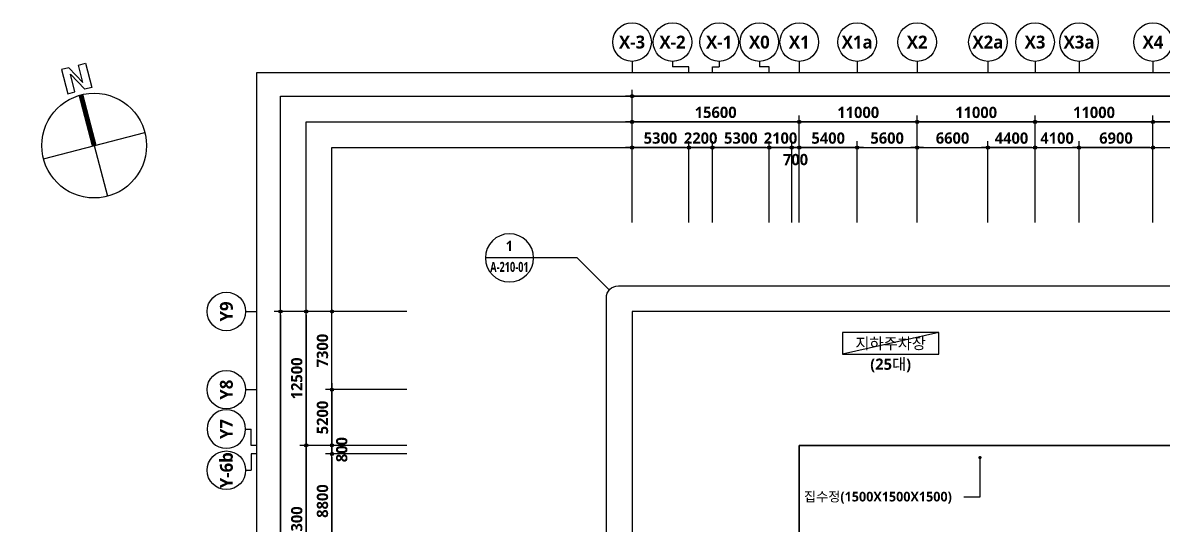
# Model space of a CAD drawing. Header units: millimetres. Extents: x 262941 to 188694772, y -170559 to 426415924.
# Drawn here: x 262941 to 369335, y 122762 to 169666 of the extents above; entities that cross this region are included whole.
import ezdxf
from ezdxf.enums import TextEntityAlignment as Align

# ---------------------------------------------------------------- set-up
doc = ezdxf.new("R2010")
doc.units = ezdxf.units.MM
doc.header["$LTSCALE"] = 400
doc.header["$MEASUREMENT"] = 0
doc.header["$PDSIZE"] = -10
doc.layers.get('0').update_dxf_attribs({"linetype": 'CONTINUOUS'})
doc.layers.get('Defpoints').update_dxf_attribs({"color": 153, "linetype": 'CONTINUOUS'})
for name, color, linetype in [('A-ANNO-GRA1', 7, 'CONTINUOUS'), ('A-ANNO-SYMB', 7, 'CONTINUOUS'), ('A-ANNO-TEXT1', 7, 'CONTINUOUS'), ('A-ANNO-TEXT2', 3, 'CONTINUOUS'), ('A-ST-AXIS-BUB', 7, 'CONTINUOUS'), ('A-ST-AXIS-DIM', 7, 'CONTINUOUS'), ('AA-MKXS', 3, 'CONTINUOUS'), ('AA-MKXX', 3, 'CONTINUOUS'), ('X-SEC-종$0$A-ST-AXIS-BUB', 7, 'CONTINUOUS')]:
    doc.layers.add(name, color=color, linetype=linetype)
doc.layers.add('Defpoint', color=161, linetype='CONTINUOUS', plot=False)
doc.layers.add('면적', color=210, linetype='CONTINUOUS', plot=False)
doc.styles.add('2020음성 1차', font='')
doc.styles.add('SAMOO', font='romans.shx', dxfattribs={"bigfont": 'whgtxt.shx'})
doc.styles.add('SH_대대리576', font='')
doc.styles.add('SH_진천_나눔', font='')
doc.styles.get('2020음성 1차').set_extended_font_data('NanumGothic', bold=True)
doc.styles.get('SH_대대리576').set_extended_font_data('NanumGothic', bold=True)
doc.styles.get('SH_진천_나눔').set_extended_font_data('NanumGothic', bold=True)
doc.dimstyles.new('SHP 600', dxfattribs={"dimscale": 300, "dimtxt": 3.5, "dimasz": 1, "dimexe": 2, "dimexo": 2, "dimgap": 1, "dimtad": 1, "dimdec": 0, "dimzin": 0, "dimdsep": 46, "dimtxsty": 'SH_대대리576', "dimblk": 'DIMDOT', "dimcen": 0.09, "dimclrt": 3, "dimadec": 0, "dimazin": 1, "dimtfac": 1, "dimtdec": 0, "dimtix": 1, "dimtmove": 2, "dimatfit": 0, "dimldrblk": 'DIMDOT', "dimfxl": 1, "dimtolj": 1, "dimtzin": 0, "dimarcsym": 0})

# ---------------------------------------------------------------- blocks, each defined once
blk = doc.blocks.new('DIMDOT')
at = {"color": 0}
blk.add_line((-2, 0), (2, 0), dxfattribs=at)
for radius in [0.5, 0.25]:
    blk.add_circle((0, 0), radius, dxfattribs=at)
blk = doc.blocks.new('*D65')
at = {"layer": 'A-ST-AXIS-DIM', "color": 0, "lineweight": -2, "transparency": 16777216}
for p, q in [((298782, 142716), (286382, 142716)), ((286982, 142416), (286982, 58216)), ((298782, 57916), (286382, 57916))]:
    blk.add_line(p, q, dxfattribs=at)
at = {"layer": 'Defpoints', "color": 0, "transparency": 16777216}
for p in [(299382, 142716), (286982, 57916), (299382, 57916)]:
    blk.add_point(p, dxfattribs=at)
at = {"layer": 'A-ST-AXIS-DIM', "color": 0, "linetype": 'ByBlock', "lineweight": -2, "transparency": 16777216, "xscale": 300, "yscale": 300, "zscale": 300}
for p, rotation in [((286982, 142716), 90), ((286982, 57916), 270)]:
    blk.add_blockref('DIMDOT', p, dxfattribs=dict(at, rotation=rotation))
at = {"layer": 'A-ST-AXIS-DIM', "color": 3, "transparency": 16777216, "insert": (286102, 100316), "char_height": 1050, "attachment_point": 5, "rotation": 90, "style": 'SH_대대리576'}
blk.add_mtext('\\A1;84800', dxfattribs=at)
blk = doc.blocks.new('*D71')
at = {"layer": 'A-ST-AXIS-DIM', "color": 0, "lineweight": -2, "transparency": 16777216}
for p, q in [((298782, 130216), (288782, 130216)), ((289382, 129916), (289382, 115216)), ((298782, 114916), (288782, 114916))]:
    blk.add_line(p, q, dxfattribs=at)
at = {"layer": 'Defpoints', "color": 0, "transparency": 16777216}
for p in [(299382, 130216), (289382, 114916), (299382, 114916)]:
    blk.add_point(p, dxfattribs=at)
at = {"layer": 'A-ST-AXIS-DIM', "color": 0, "linetype": 'ByBlock', "lineweight": -2, "transparency": 16777216, "xscale": 300, "yscale": 300, "zscale": 300}
for p, rotation in [((289382, 130216), 90), ((289382, 114916), 270)]:
    blk.add_blockref('DIMDOT', p, dxfattribs=dict(at, rotation=rotation))
at = {"layer": 'A-ST-AXIS-DIM', "color": 3, "transparency": 16777216, "insert": (288502, 122566), "char_height": 1050, "attachment_point": 5, "rotation": 90, "style": 'SH_대대리576'}
blk.add_mtext('\\A1;15300', dxfattribs=at)
blk = doc.blocks.new('*D72')
at = {"layer": 'A-ST-AXIS-DIM', "color": 0, "lineweight": -2, "transparency": 16777216}
for p, q in [((298782, 142716), (288782, 142716)), ((289382, 142416), (289382, 130516)), ((298782, 130216), (288782, 130216))]:
    blk.add_line(p, q, dxfattribs=at)
at = {"layer": 'Defpoints', "color": 0, "transparency": 16777216}
for p in [(299382, 142716), (289382, 130216), (299382, 130216)]:
    blk.add_point(p, dxfattribs=at)
at = {"layer": 'A-ST-AXIS-DIM', "color": 0, "linetype": 'ByBlock', "lineweight": -2, "transparency": 16777216, "xscale": 300, "yscale": 300, "zscale": 300}
for p, rotation in [((289382, 142716), 90), ((289382, 130216), 270)]:
    blk.add_blockref('DIMDOT', p, dxfattribs=dict(at, rotation=rotation))
at = {"layer": 'A-ST-AXIS-DIM', "color": 3, "transparency": 16777216, "insert": (288503, 136466), "char_height": 1050, "attachment_point": 5, "rotation": 90, "style": 'SH_대대리576'}
blk.add_mtext('\\A1;12500', dxfattribs=at)
blk = doc.blocks.new('*D73')
at = {"layer": 'A-ST-AXIS-DIM', "color": 0, "lineweight": -2, "transparency": 16777216}
for p, q in [((319782, 151016), (319782, 163416)), ((434082, 162816), (320082, 162816)), ((434382, 151016), (434382, 163416))]:
    blk.add_line(p, q, dxfattribs=at)
at = {"layer": 'Defpoints', "color": 0, "transparency": 16777216}
for p in [(319782, 162816), (319782, 150416), (434382, 150416)]:
    blk.add_point(p, dxfattribs=at)
at = {"layer": 'A-ST-AXIS-DIM', "color": 0, "linetype": 'ByBlock', "lineweight": -2, "transparency": 16777216, "xscale": 300, "yscale": 300, "zscale": 300, "rotation": 180}
blk.add_blockref('DIMDOT', (319782, 162816), dxfattribs=at)
at = {"layer": 'A-ST-AXIS-DIM', "color": 0, "linetype": 'ByBlock', "lineweight": -2, "transparency": 16777216, "xscale": 300, "yscale": 300, "zscale": 300}
blk.add_blockref('DIMDOT', (434382, 162816), dxfattribs=at)
at = {"layer": 'A-ST-AXIS-DIM', "color": 3, "transparency": 16777216, "insert": (377082, 163696), "char_height": 1050, "attachment_point": 5, "style": 'SH_대대리576'}
blk.add_mtext('\\A1;114600', dxfattribs=at)
blk = doc.blocks.new('*D74')
at = {"layer": 'A-ST-AXIS-DIM', "color": 0, "lineweight": -2, "transparency": 16777216}
for p, q in [((335382, 151016), (335382, 161016)), ((346382, 151016), (346382, 161016)), ((346082, 160416), (335682, 160416))]:
    blk.add_line(p, q, dxfattribs=at)
at = {"layer": 'Defpoints', "color": 0, "transparency": 16777216}
for p in [(335382, 160416), (335382, 150416), (346382, 150416)]:
    blk.add_point(p, dxfattribs=at)
at = {"layer": 'A-ST-AXIS-DIM', "color": 0, "linetype": 'ByBlock', "lineweight": -2, "transparency": 16777216, "xscale": 300, "yscale": 300, "zscale": 300, "rotation": 180}
blk.add_blockref('DIMDOT', (335382, 160416), dxfattribs=at)
at = {"layer": 'A-ST-AXIS-DIM', "color": 0, "linetype": 'ByBlock', "lineweight": -2, "transparency": 16777216, "xscale": 300, "yscale": 300, "zscale": 300}
blk.add_blockref('DIMDOT', (346382, 160416), dxfattribs=at)
at = {"layer": 'A-ST-AXIS-DIM', "color": 3, "transparency": 16777216, "insert": (340882, 161292), "char_height": 1050, "attachment_point": 5, "style": 'SH_대대리576'}
blk.add_mtext('\\A1;11000', dxfattribs=at)
blk = doc.blocks.new('*D75')
at = {"layer": 'A-ST-AXIS-DIM', "color": 0, "lineweight": -2, "transparency": 16777216}
for p, q in [((346382, 151016), (346382, 161016)), ((357382, 151016), (357382, 161016)), ((357082, 160416), (346682, 160416))]:
    blk.add_line(p, q, dxfattribs=at)
at = {"layer": 'Defpoints', "color": 0, "transparency": 16777216}
for p in [(346382, 160416), (346382, 150416), (357382, 150416)]:
    blk.add_point(p, dxfattribs=at)
at = {"layer": 'A-ST-AXIS-DIM', "color": 0, "linetype": 'ByBlock', "lineweight": -2, "transparency": 16777216, "xscale": 300, "yscale": 300, "zscale": 300, "rotation": 180}
blk.add_blockref('DIMDOT', (346382, 160416), dxfattribs=at)
at = {"layer": 'A-ST-AXIS-DIM', "color": 0, "linetype": 'ByBlock', "lineweight": -2, "transparency": 16777216, "xscale": 300, "yscale": 300, "zscale": 300}
blk.add_blockref('DIMDOT', (357382, 160416), dxfattribs=at)
at = {"layer": 'A-ST-AXIS-DIM', "color": 3, "transparency": 16777216, "insert": (351882, 161292), "char_height": 1050, "attachment_point": 5, "style": 'SH_대대리576'}
blk.add_mtext('\\A1;11000', dxfattribs=at)
blk = doc.blocks.new('*D76')
at = {"layer": 'A-ST-AXIS-DIM', "color": 0, "lineweight": -2, "transparency": 16777216}
for p, q in [((357382, 151016), (357382, 161016)), ((368382, 151016), (368382, 161016)), ((368082, 160416), (357682, 160416))]:
    blk.add_line(p, q, dxfattribs=at)
at = {"layer": 'Defpoints', "color": 0, "transparency": 16777216}
for p in [(357382, 160416), (357382, 150416), (368382, 150416)]:
    blk.add_point(p, dxfattribs=at)
at = {"layer": 'A-ST-AXIS-DIM', "color": 0, "linetype": 'ByBlock', "lineweight": -2, "transparency": 16777216, "xscale": 300, "yscale": 300, "zscale": 300, "rotation": 180}
blk.add_blockref('DIMDOT', (357382, 160416), dxfattribs=at)
at = {"layer": 'A-ST-AXIS-DIM', "color": 0, "linetype": 'ByBlock', "lineweight": -2, "transparency": 16777216, "xscale": 300, "yscale": 300, "zscale": 300}
blk.add_blockref('DIMDOT', (368382, 160416), dxfattribs=at)
at = {"layer": 'A-ST-AXIS-DIM', "color": 3, "transparency": 16777216, "insert": (362882, 161292), "char_height": 1050, "attachment_point": 5, "style": 'SH_대대리576'}
blk.add_mtext('\\A1;11000', dxfattribs=at)
blk = doc.blocks.new('*D77')
at = {"layer": 'A-ST-AXIS-DIM', "color": 0, "lineweight": -2, "transparency": 16777216}
for p, q in [((368382, 151016), (368382, 161016)), ((379382, 151016), (379382, 161016)), ((379082, 160416), (368682, 160416))]:
    blk.add_line(p, q, dxfattribs=at)
at = {"layer": 'Defpoints', "color": 0, "transparency": 16777216}
for p in [(368382, 160416), (368382, 150416), (379382, 150416)]:
    blk.add_point(p, dxfattribs=at)
at = {"layer": 'A-ST-AXIS-DIM', "color": 0, "linetype": 'ByBlock', "lineweight": -2, "transparency": 16777216, "xscale": 300, "yscale": 300, "zscale": 300, "rotation": 180}
blk.add_blockref('DIMDOT', (368382, 160416), dxfattribs=at)
at = {"layer": 'A-ST-AXIS-DIM', "color": 0, "linetype": 'ByBlock', "lineweight": -2, "transparency": 16777216, "xscale": 300, "yscale": 300, "zscale": 300}
blk.add_blockref('DIMDOT', (379382, 160416), dxfattribs=at)
at = {"layer": 'A-ST-AXIS-DIM', "color": 3, "transparency": 16777216, "insert": (373882, 161292), "char_height": 1050, "attachment_point": 5, "style": 'SH_대대리576'}
blk.add_mtext('\\A1;11000', dxfattribs=at)
blk = doc.blocks.new('*D83')
at = {"layer": 'A-ST-AXIS-DIM', "color": 0, "lineweight": -2, "transparency": 16777216}
for p, q in [((319782, 151016), (319782, 161016)), ((335382, 151016), (335382, 161016)), ((335082, 160416), (320082, 160416))]:
    blk.add_line(p, q, dxfattribs=at)
at = {"layer": 'Defpoints', "color": 0, "transparency": 16777216}
for p in [(319782, 160416), (319782, 150416), (335382, 150416)]:
    blk.add_point(p, dxfattribs=at)
at = {"layer": 'A-ST-AXIS-DIM', "color": 0, "linetype": 'ByBlock', "lineweight": -2, "transparency": 16777216, "xscale": 300, "yscale": 300, "zscale": 300, "rotation": 180}
blk.add_blockref('DIMDOT', (319782, 160416), dxfattribs=at)
at = {"layer": 'A-ST-AXIS-DIM', "color": 0, "linetype": 'ByBlock', "lineweight": -2, "transparency": 16777216, "xscale": 300, "yscale": 300, "zscale": 300}
blk.add_blockref('DIMDOT', (335382, 160416), dxfattribs=at)
at = {"layer": 'A-ST-AXIS-DIM', "color": 3, "transparency": 16777216, "insert": (327582, 161296), "char_height": 1050, "attachment_point": 5, "style": 'SH_대대리576'}
blk.add_mtext('\\A1;15600', dxfattribs=at)
blk = doc.blocks.new('A-ST-AXIS-BUB-1')
at = {"layer": 'A-ST-AXIS-BUB'}
blk.add_line((0, 350), (0, 0), dxfattribs=at)
blk.add_circle((0, 950), 600, dxfattribs=at)
blk = doc.blocks.new('*D160')
at = {"layer": 'A-ST-AXIS-DIM', "color": 0, "lineweight": -2, "transparency": 16777216}
for p, q in [((319782, 151016), (319782, 158616)), ((325082, 151016), (325082, 158616)), ((324782, 158016), (320082, 158016))]:
    blk.add_line(p, q, dxfattribs=at)
at = {"layer": 'Defpoints', "color": 0, "transparency": 16777216}
for p in [(319782, 158016), (319782, 150416), (325082, 150416)]:
    blk.add_point(p, dxfattribs=at)
at = {"layer": 'A-ST-AXIS-DIM', "color": 0, "linetype": 'ByBlock', "lineweight": -2, "transparency": 16777216, "xscale": 300, "yscale": 300, "zscale": 300, "rotation": 180}
blk.add_blockref('DIMDOT', (319782, 158016), dxfattribs=at)
at = {"layer": 'A-ST-AXIS-DIM', "color": 0, "linetype": 'ByBlock', "lineweight": -2, "transparency": 16777216, "xscale": 300, "yscale": 300, "zscale": 300}
blk.add_blockref('DIMDOT', (325082, 158016), dxfattribs=at)
at = {"layer": 'A-ST-AXIS-DIM', "color": 3, "transparency": 16777216, "insert": (322432, 158896), "char_height": 1050, "attachment_point": 5, "style": 'SH_대대리576'}
blk.add_mtext('\\A1;5300', dxfattribs=at)
blk = doc.blocks.new('*D161')
at = {"layer": 'A-ST-AXIS-DIM', "color": 0, "lineweight": -2, "transparency": 16777216}
for p, q in [((325082, 151016), (325082, 158616)), ((327282, 151016), (327282, 158616)), ((324782, 158016), (324482, 158016)), ((327282, 158016), (325082, 158016)), ((327582, 158016), (327882, 158016))]:
    blk.add_line(p, q, dxfattribs=at)
at = {"layer": 'Defpoints', "color": 0, "transparency": 16777216}
for p in [(325082, 158016), (325082, 150416), (327282, 150416)]:
    blk.add_point(p, dxfattribs=at)
at = {"layer": 'A-ST-AXIS-DIM', "color": 0, "linetype": 'ByBlock', "lineweight": -2, "transparency": 16777216, "xscale": 300, "yscale": 300, "zscale": 300}
blk.add_blockref('DIMDOT', (325082, 158016), dxfattribs=at)
at = {"layer": 'A-ST-AXIS-DIM', "color": 0, "linetype": 'ByBlock', "lineweight": -2, "transparency": 16777216, "xscale": 300, "yscale": 300, "zscale": 300, "rotation": 180}
blk.add_blockref('DIMDOT', (327282, 158016), dxfattribs=at)
at = {"layer": 'A-ST-AXIS-DIM', "color": 3, "transparency": 16777216, "insert": (326182, 158894), "char_height": 1050, "attachment_point": 5, "style": 'SH_대대리576'}
blk.add_mtext('\\A1;2200', dxfattribs=at)
blk = doc.blocks.new('*D162')
at = {"layer": 'A-ST-AXIS-DIM', "color": 0, "lineweight": -2, "transparency": 16777216}
for p, q in [((332582, 151016), (332582, 158616)), ((334682, 151016), (334682, 158616)), ((332282, 158016), (331982, 158016)), ((334682, 158016), (332582, 158016)), ((334982, 158016), (335282, 158016))]:
    blk.add_line(p, q, dxfattribs=at)
at = {"layer": 'Defpoints', "color": 0, "transparency": 16777216}
for p in [(332582, 158016), (332582, 150416), (334682, 150416)]:
    blk.add_point(p, dxfattribs=at)
at = {"layer": 'A-ST-AXIS-DIM', "color": 0, "linetype": 'ByBlock', "lineweight": -2, "transparency": 16777216, "xscale": 300, "yscale": 300, "zscale": 300}
blk.add_blockref('DIMDOT', (332582, 158016), dxfattribs=at)
at = {"layer": 'A-ST-AXIS-DIM', "color": 0, "linetype": 'ByBlock', "lineweight": -2, "transparency": 16777216, "xscale": 300, "yscale": 300, "zscale": 300, "rotation": 180}
blk.add_blockref('DIMDOT', (334682, 158016), dxfattribs=at)
at = {"layer": 'A-ST-AXIS-DIM', "color": 3, "transparency": 16777216, "insert": (333632, 158894), "char_height": 1050, "attachment_point": 5, "style": 'SH_대대리576'}
blk.add_mtext('\\A1;2100', dxfattribs=at)
blk = doc.blocks.new('*D163')
at = {"layer": 'A-ST-AXIS-DIM', "color": 0, "lineweight": -2, "transparency": 16777216}
for p, q in [((327282, 151016), (327282, 158616)), ((332582, 151016), (332582, 158616)), ((332282, 158016), (327582, 158016))]:
    blk.add_line(p, q, dxfattribs=at)
at = {"layer": 'Defpoints', "color": 0, "transparency": 16777216}
for p in [(327282, 158016), (327282, 150416), (332582, 150416)]:
    blk.add_point(p, dxfattribs=at)
at = {"layer": 'A-ST-AXIS-DIM', "color": 0, "linetype": 'ByBlock', "lineweight": -2, "transparency": 16777216, "xscale": 300, "yscale": 300, "zscale": 300, "rotation": 180}
blk.add_blockref('DIMDOT', (327282, 158016), dxfattribs=at)
at = {"layer": 'A-ST-AXIS-DIM', "color": 0, "linetype": 'ByBlock', "lineweight": -2, "transparency": 16777216, "xscale": 300, "yscale": 300, "zscale": 300}
blk.add_blockref('DIMDOT', (332582, 158016), dxfattribs=at)
at = {"layer": 'A-ST-AXIS-DIM', "color": 3, "transparency": 16777216, "insert": (329932, 158896), "char_height": 1050, "attachment_point": 5, "style": 'SH_대대리576'}
blk.add_mtext('\\A1;5300', dxfattribs=at)
blk = doc.blocks.new('A-ST-AXIS-BUB-2')
at = {"layer": 'X-SEC-종$0$A-ST-AXIS-BUB'}
blk.add_line((1800, 1050, -103000), (1800, 525, -103000), dxfattribs=at)
at = {"layer": 'X-SEC-종$0$A-ST-AXIS-BUB', "elevation": -103000}
blk.add_lwpolyline([(3323, 0), (3323, 525), (1800, 525)], dxfattribs=at)
at = {"layer": 'X-SEC-종$0$A-ST-AXIS-BUB'}
blk.add_circle((1800, 2850, -103000), 1800, dxfattribs=at)
blk = doc.blocks.new('G$CBA52A250')
at = {"layer": 'A-ST-AXIS-BUB'}
for p, q in [((1177, 0), (1177, 525)), ((1177, 525), (1800, 525)), ((1800, 1050), (1800, 525))]:
    blk.add_line(p, q, dxfattribs=at)
blk.add_circle((1800, 2850), 1800, dxfattribs=at)
blk = doc.blocks.new('G$C1D72D447')
at = {"layer": 'X-SEC-종$0$A-ST-AXIS-BUB'}
blk.add_line((1800, 1050, -103000), (1800, 525, -103000), dxfattribs=at)
at = {"layer": 'X-SEC-종$0$A-ST-AXIS-BUB', "elevation": -103000}
blk.add_lwpolyline([(2723, 0), (2723, 525), (1800, 525)], dxfattribs=at)
at = {"layer": 'X-SEC-종$0$A-ST-AXIS-BUB'}
blk.add_circle((1800, 2850, -103000), 1800, dxfattribs=at)
blk = doc.blocks.new('dr-sy-018-D-M')
at = {"layer": 'A-ANNO-SYMB'}
for p, q in [((-1, 16.4), (-2.5, 16.4)), ((-2.5, 16.4), (-2.5, 11.4)), ((-1, 16.4), (1, 12.8)), ((1, 12.8), (1, 16.4)), ((1, 16.4), (2.5, 16.4)), ((2.5, 16.4), (2.5, 11.4)), ((-1, 15.09), (1.05, 11.4)), ((-1, 11.4), (-1, 15.09)), ((-2.5, 11.4), (-1, 11.4)), ((2.5, 11.4), (1.05, 11.4)), ((-10.5, 0), (10.5, 0)), ((0, 0), (0, -10.5))]:
    blk.add_line(p, q, dxfattribs=at)
at = {"layer": 'A-ANNO-SYMB', "const_width": 1}
blk.add_lwpolyline([(0, 10.5), (0, 0)], dxfattribs=at)
at = {"layer": 'A-ANNO-SYMB'}
blk.add_circle((0, 0), 10.5, dxfattribs=at)
blk = doc.blocks.new('*U168')
at = {"layer": 'AA-MKXS', "color": 3, "linetype": 'Continuous', "ltscale": 5}
blk.add_line((-5.999976, 0), (5.999976, 0), dxfattribs=at)
blk.add_circle((0, 0), 5.999976, dxfattribs=at)
at = {"layer": 'AA-MKXS', "style": 'SAMOO', "width": 0.85}
blk.add_attdef('ViewNUM', text='', height=2.5, dxfattribs=at).set_placement((0, 1), align=Align.BOTTOM_CENTER)
blk.add_attdef('SheetNUM', text='', height=2.5, dxfattribs=at).set_placement((0, -1), align=Align.TOP_CENTER)
blk = doc.blocks.new('*D176')
at = {"layer": 'A-ST-AXIS-DIM', "color": 0, "lineweight": -2, "transparency": 16777216}
for p, q in [((335382, 151016), (335382, 158616)), ((340782, 151016), (340782, 158616)), ((340482, 158016), (335682, 158016))]:
    blk.add_line(p, q, dxfattribs=at)
at = {"layer": 'Defpoints', "color": 0, "transparency": 16777216}
for p in [(335382, 158016), (335382, 150416), (340782, 150416)]:
    blk.add_point(p, dxfattribs=at)
at = {"layer": 'A-ST-AXIS-DIM', "color": 0, "linetype": 'ByBlock', "lineweight": -2, "transparency": 16777216, "xscale": 300, "yscale": 300, "zscale": 300, "rotation": 180}
blk.add_blockref('DIMDOT', (335382, 158016), dxfattribs=at)
at = {"layer": 'A-ST-AXIS-DIM', "color": 0, "linetype": 'ByBlock', "lineweight": -2, "transparency": 16777216, "xscale": 300, "yscale": 300, "zscale": 300}
blk.add_blockref('DIMDOT', (340782, 158016), dxfattribs=at)
at = {"layer": 'A-ST-AXIS-DIM', "color": 3, "transparency": 16777216, "insert": (338082, 158894), "char_height": 1050, "attachment_point": 5, "style": 'SH_대대리576'}
blk.add_mtext('\\A1;5400', dxfattribs=at)
blk = doc.blocks.new('*D177')
at = {"layer": 'A-ST-AXIS-DIM', "color": 0, "lineweight": -2, "transparency": 16777216}
for p, q in [((340782, 151016), (340782, 158616)), ((346382, 151016), (346382, 158616)), ((341082, 158016), (346082, 158016))]:
    blk.add_line(p, q, dxfattribs=at)
at = {"layer": 'Defpoints', "color": 0, "transparency": 16777216}
for p in [(346382, 158016), (340782, 150416), (346382, 150416)]:
    blk.add_point(p, dxfattribs=at)
at = {"layer": 'A-ST-AXIS-DIM', "color": 0, "linetype": 'ByBlock', "lineweight": -2, "transparency": 16777216, "xscale": 300, "yscale": 300, "zscale": 300, "rotation": 180}
blk.add_blockref('DIMDOT', (340782, 158016), dxfattribs=at)
at = {"layer": 'A-ST-AXIS-DIM', "color": 0, "linetype": 'ByBlock', "lineweight": -2, "transparency": 16777216, "xscale": 300, "yscale": 300, "zscale": 300}
blk.add_blockref('DIMDOT', (346382, 158016), dxfattribs=at)
at = {"layer": 'A-ST-AXIS-DIM', "color": 3, "transparency": 16777216, "insert": (343582, 158896), "char_height": 1050, "attachment_point": 5, "style": 'SH_대대리576'}
blk.add_mtext('\\A1;5600', dxfattribs=at)
blk = doc.blocks.new('*D178')
at = {"layer": 'A-ST-AXIS-DIM', "color": 0, "lineweight": -2, "transparency": 16777216}
for p, q in [((346382, 151016), (346382, 158616)), ((352982, 151016), (352982, 158616)), ((346682, 158016), (352682, 158016))]:
    blk.add_line(p, q, dxfattribs=at)
at = {"layer": 'Defpoints', "color": 0, "transparency": 16777216}
for p in [(352982, 158016), (346382, 150416), (352982, 150416)]:
    blk.add_point(p, dxfattribs=at)
at = {"layer": 'A-ST-AXIS-DIM', "color": 0, "linetype": 'ByBlock', "lineweight": -2, "transparency": 16777216, "xscale": 300, "yscale": 300, "zscale": 300, "rotation": 180}
blk.add_blockref('DIMDOT', (346382, 158016), dxfattribs=at)
at = {"layer": 'A-ST-AXIS-DIM', "color": 0, "linetype": 'ByBlock', "lineweight": -2, "transparency": 16777216, "xscale": 300, "yscale": 300, "zscale": 300}
blk.add_blockref('DIMDOT', (352982, 158016), dxfattribs=at)
at = {"layer": 'A-ST-AXIS-DIM', "color": 3, "transparency": 16777216, "insert": (349682, 158896), "char_height": 1050, "attachment_point": 5, "style": 'SH_대대리576'}
blk.add_mtext('\\A1;6600', dxfattribs=at)
blk = doc.blocks.new('*D179')
at = {"layer": 'A-ST-AXIS-DIM', "color": 0, "lineweight": -2, "transparency": 16777216}
for p, q in [((352982, 151016), (352982, 158616)), ((357382, 151016), (357382, 158616)), ((357082, 158016), (353282, 158016))]:
    blk.add_line(p, q, dxfattribs=at)
at = {"layer": 'Defpoints', "color": 0, "transparency": 16777216}
for p in [(352982, 158016), (352982, 150416), (357382, 150416)]:
    blk.add_point(p, dxfattribs=at)
at = {"layer": 'A-ST-AXIS-DIM', "color": 0, "linetype": 'ByBlock', "lineweight": -2, "transparency": 16777216, "xscale": 300, "yscale": 300, "zscale": 300, "rotation": 180}
blk.add_blockref('DIMDOT', (352982, 158016), dxfattribs=at)
at = {"layer": 'A-ST-AXIS-DIM', "color": 0, "linetype": 'ByBlock', "lineweight": -2, "transparency": 16777216, "xscale": 300, "yscale": 300, "zscale": 300}
blk.add_blockref('DIMDOT', (357382, 158016), dxfattribs=at)
at = {"layer": 'A-ST-AXIS-DIM', "color": 3, "transparency": 16777216, "insert": (355182, 158892), "char_height": 1050, "attachment_point": 5, "style": 'SH_대대리576'}
blk.add_mtext('\\A1;4400', dxfattribs=at)
blk = doc.blocks.new('*D180')
at = {"layer": 'A-ST-AXIS-DIM', "color": 0, "lineweight": -2, "transparency": 16777216}
for p, q in [((357382, 151016), (357382, 158616)), ((361482, 151016), (361482, 158616)), ((357082, 158016), (356782, 158016)), ((357382, 158016), (361482, 158016)), ((361782, 158016), (362082, 158016))]:
    blk.add_line(p, q, dxfattribs=at)
at = {"layer": 'Defpoints', "color": 0, "transparency": 16777216}
for p in [(361482, 158016), (357382, 150416), (361482, 150416)]:
    blk.add_point(p, dxfattribs=at)
at = {"layer": 'A-ST-AXIS-DIM', "color": 0, "linetype": 'ByBlock', "lineweight": -2, "transparency": 16777216, "xscale": 300, "yscale": 300, "zscale": 300}
blk.add_blockref('DIMDOT', (357382, 158016), dxfattribs=at)
at = {"layer": 'A-ST-AXIS-DIM', "color": 0, "linetype": 'ByBlock', "lineweight": -2, "transparency": 16777216, "xscale": 300, "yscale": 300, "zscale": 300, "rotation": 180}
blk.add_blockref('DIMDOT', (361482, 158016), dxfattribs=at)
at = {"layer": 'A-ST-AXIS-DIM', "color": 3, "transparency": 16777216, "insert": (359432, 158892), "char_height": 1050, "attachment_point": 5, "style": 'SH_대대리576'}
blk.add_mtext('\\A1;4100', dxfattribs=at)
blk = doc.blocks.new('*D181')
at = {"layer": 'A-ST-AXIS-DIM', "color": 0, "lineweight": -2, "transparency": 16777216}
for p, q in [((361482, 151016), (361482, 158616)), ((368382, 151016), (368382, 158616)), ((368082, 158016), (361782, 158016))]:
    blk.add_line(p, q, dxfattribs=at)
at = {"layer": 'Defpoints', "color": 0, "transparency": 16777216}
for p in [(361482, 158016), (361482, 150416), (368382, 150416)]:
    blk.add_point(p, dxfattribs=at)
at = {"layer": 'A-ST-AXIS-DIM', "color": 0, "linetype": 'ByBlock', "lineweight": -2, "transparency": 16777216, "xscale": 300, "yscale": 300, "zscale": 300, "rotation": 180}
blk.add_blockref('DIMDOT', (361482, 158016), dxfattribs=at)
at = {"layer": 'A-ST-AXIS-DIM', "color": 0, "linetype": 'ByBlock', "lineweight": -2, "transparency": 16777216, "xscale": 300, "yscale": 300, "zscale": 300}
blk.add_blockref('DIMDOT', (368382, 158016), dxfattribs=at)
at = {"layer": 'A-ST-AXIS-DIM', "color": 3, "transparency": 16777216, "insert": (364932, 158896), "char_height": 1050, "attachment_point": 5, "style": 'SH_대대리576'}
blk.add_mtext('\\A1;6900', dxfattribs=at)
blk = doc.blocks.new('*D196')
at = {"layer": 'A-ST-AXIS-DIM', "color": 0, "lineweight": -2, "transparency": 16777216}
for p, q in [((298782, 129416), (291182, 129416)), ((291782, 129116), (291782, 120916)), ((298782, 120616), (291182, 120616))]:
    blk.add_line(p, q, dxfattribs=at)
at = {"layer": 'Defpoints', "color": 0, "transparency": 16777216}
for p in [(299382, 129416), (291782, 120616), (299382, 120616)]:
    blk.add_point(p, dxfattribs=at)
at = {"layer": 'A-ST-AXIS-DIM', "color": 0, "linetype": 'ByBlock', "lineweight": -2, "transparency": 16777216, "xscale": 300, "yscale": 300, "zscale": 300}
for p, rotation in [((291782, 129416), 90), ((291782, 120616), 270)]:
    blk.add_blockref('DIMDOT', p, dxfattribs=dict(at, rotation=rotation))
at = {"layer": 'A-ST-AXIS-DIM', "color": 3, "transparency": 16777216, "insert": (290902, 125016), "char_height": 1050, "attachment_point": 5, "rotation": 90, "style": 'SH_대대리576'}
blk.add_mtext('\\A1;8800', dxfattribs=at)
blk = doc.blocks.new('*D197')
at = {"layer": 'A-ST-AXIS-DIM', "color": 0, "lineweight": -2, "transparency": 16777216}
for p, q in [((298782, 130216), (291182, 130216)), ((291782, 130516), (291782, 130816)), ((291782, 129416), (291782, 130216)), ((298782, 129416), (291182, 129416)), ((291782, 129116), (291782, 128816))]:
    blk.add_line(p, q, dxfattribs=at)
at = {"layer": 'Defpoints', "color": 0, "transparency": 16777216}
for p in [(291782, 130216), (299382, 130216), (299382, 129416)]:
    blk.add_point(p, dxfattribs=at)
at = {"layer": 'A-ST-AXIS-DIM', "color": 0, "linetype": 'ByBlock', "lineweight": -2, "transparency": 16777216, "xscale": 300, "yscale": 300, "zscale": 300}
for p, rotation in [((291782, 130216), 270), ((291782, 129416), 90)]:
    blk.add_blockref('DIMDOT', p, dxfattribs=dict(at, rotation=rotation))
at = {"layer": 'A-ST-AXIS-DIM', "color": 3, "transparency": 16777216, "insert": (292702, 129816), "char_height": 1050, "attachment_point": 5, "rotation": 90, "style": 'SH_대대리576'}
blk.add_mtext('\\A1;800', dxfattribs=at)
blk = doc.blocks.new('*D198')
at = {"layer": 'A-ST-AXIS-DIM', "color": 0, "lineweight": -2, "transparency": 16777216}
for p, q in [((298782, 135416), (291182, 135416)), ((291782, 135116), (291782, 130516)), ((298782, 130216), (291182, 130216))]:
    blk.add_line(p, q, dxfattribs=at)
at = {"layer": 'Defpoints', "color": 0, "transparency": 16777216}
for p in [(299382, 135416), (291782, 130216), (299382, 130216)]:
    blk.add_point(p, dxfattribs=at)
at = {"layer": 'A-ST-AXIS-DIM', "color": 0, "linetype": 'ByBlock', "lineweight": -2, "transparency": 16777216, "xscale": 300, "yscale": 300, "zscale": 300}
for p, rotation in [((291782, 135416), 90), ((291782, 130216), 270)]:
    blk.add_blockref('DIMDOT', p, dxfattribs=dict(at, rotation=rotation))
at = {"layer": 'A-ST-AXIS-DIM', "color": 3, "transparency": 16777216, "insert": (290903, 132816), "char_height": 1050, "attachment_point": 5, "rotation": 90, "style": 'SH_대대리576'}
blk.add_mtext('\\A1;5200', dxfattribs=at)
blk = doc.blocks.new('*D199')
at = {"layer": 'A-ST-AXIS-DIM', "color": 0, "lineweight": -2, "transparency": 16777216}
for p, q in [((298782, 142716), (291182, 142716)), ((291782, 135716), (291782, 142416)), ((298782, 135416), (291182, 135416))]:
    blk.add_line(p, q, dxfattribs=at)
at = {"layer": 'Defpoints', "color": 0, "transparency": 16777216}
for p in [(291782, 142716), (299382, 142716), (299382, 135416)]:
    blk.add_point(p, dxfattribs=at)
at = {"layer": 'A-ST-AXIS-DIM', "color": 0, "linetype": 'ByBlock', "lineweight": -2, "transparency": 16777216, "xscale": 300, "yscale": 300, "zscale": 300}
for p, rotation in [((291782, 142716), 90), ((291782, 135416), 270)]:
    blk.add_blockref('DIMDOT', p, dxfattribs=dict(at, rotation=rotation))
at = {"layer": 'A-ST-AXIS-DIM', "color": 3, "transparency": 16777216, "insert": (290902, 139066), "char_height": 1050, "attachment_point": 5, "rotation": 90, "style": 'SH_대대리576'}
blk.add_mtext('\\A1;7300', dxfattribs=at)
blk = doc.blocks.new('*D211')
at = {"layer": 'A-ST-AXIS-DIM', "color": 0, "lineweight": -2, "transparency": 16777216}
for p, q in [((334682, 151016), (334682, 158616)), ((335382, 151016), (335382, 158616)), ((334382, 158016), (334082, 158016)), ((334682, 158016), (335382, 158016)), ((335682, 158016), (335982, 158016))]:
    blk.add_line(p, q, dxfattribs=at)
at = {"layer": 'Defpoints', "color": 0, "transparency": 16777216}
for p in [(335382, 158016), (334682, 150416), (335382, 150416)]:
    blk.add_point(p, dxfattribs=at)
at = {"layer": 'A-ST-AXIS-DIM', "color": 0, "linetype": 'ByBlock', "lineweight": -2, "transparency": 16777216, "xscale": 300, "yscale": 300, "zscale": 300}
blk.add_blockref('DIMDOT', (334682, 158016), dxfattribs=at)
at = {"layer": 'A-ST-AXIS-DIM', "color": 0, "linetype": 'ByBlock', "lineweight": -2, "transparency": 16777216, "xscale": 300, "yscale": 300, "zscale": 300, "rotation": 180}
blk.add_blockref('DIMDOT', (335382, 158016), dxfattribs=at)
at = {"layer": 'A-ST-AXIS-DIM', "color": 3, "transparency": 16777216, "insert": (335032, 156892), "char_height": 1050, "attachment_point": 5, "style": 'SH_대대리576'}
blk.add_mtext('\\A1;700', dxfattribs=at)
blk = doc.blocks.new('G$C67953E58')
at = {"layer": '면적'}
blk.add_lwpolyline([(95200, 72300), (54600, 72300), (54600, 84800), (48600, 84800), (0, 84800), (0, 46000), (1300, 46000), (1800, 46000), (13000, 46000), (13000, 40100), (15100, 40100), (15100, 48150), (16150, 48150), (16150, 50250), (16150, 56700), (19350, 56700), (19350, 56700), (19350, 57000), (55850, 57000), (55850, 56700), (55850, 56700), (59100, 56700), (59100, 57000), (95200, 57000)], close=True, dxfattribs=at)
blk.add_lwpolyline([(54600, 72300), (15600, 72300), (15600, 57000), (16150, 57000), (16150, 56700)], dxfattribs=at)

msp = doc.modelspace()

# ---------------------------------------------------------------- linework, layer by layer
for points in [[(335931.8, 114616.3), (335931.8, 114916.3), (335381.8, 114916.3), (335381.8, 130216.3), (374381.8, 130216.3)], [(352241.8, 125387.1), (350741.8, 125387.1)]]:
    msp.add_lwpolyline(points)
at = {"layer": 'A-ANNO-GRA1'}
msp.add_lwpolyline([(339407.7, 138744.5), (348407.7, 138744.5), (348407.7, 140744.5), (339407.7, 140744.5)], close=True, dxfattribs=at)
at = {"layer": 'A-ANNO-GRA1', "const_width": 150}
msp.add_lwpolyline([(352316.8, 129076.3, -1), (352166.8, 129076.3, -1)], format="xyb", close=True, dxfattribs=at)
at = {"layer": 'A-ANNO-GRA1'}
msp.add_lwpolyline([(352241.8, 129076.3), (352241.8, 125387.1)], dxfattribs=at)
at = {"layer": 'AA-MKXX', "lineweight": -2}
msp.add_lwpolyline([(317654, 144725.1), (314661.1, 147718.1), (310592.8, 147718.1)], dxfattribs=at)
at = {"layer": 'AA-MKXX'}
msp.add_lwpolyline([(384316.8, 145116.3, -0.41421356), (385441.8, 143991.3), (385441.8, 56641.3, -0.41421356), (384316.8, 55516.3), (318506.8, 55516.3, -0.41421356), (317381.8, 56641.3), (317381.8, 143991.3, -0.41421356), (318506.8, 145116.3)], format="xyb", close=True, dxfattribs=at)
at = {"layer": 'Defpoint'}
msp.add_line((348407.7, 140744.5), (339407.7, 138744.5), dxfattribs=at)
for points in [[(455981.8, 36444.9), (284781.8, 36444.9), (284781.8, 165016.3), (455981.8, 165016.3)], [(453781.8, 38644.9), (286981.8, 38644.9), (286981.8, 162816.3), (453781.8, 162816.3)], [(451381.8, 41044.9), (289381.8, 41044.9), (289381.8, 160416.3), (451381.8, 160416.3)], [(448981.8, 43444.9), (291781.8, 43444.9), (291781.8, 158016.3), (448981.8, 158016.3)]]:
    msp.add_lwpolyline(points, close=True, dxfattribs=at)

# ---------------------------------------------------------------- block references
for name, p in [('G$CBA52A250', (326104.7, 165016.3)), ('G$C67953E58', (319781.8, 57916.3))]:
    msp.add_blockref(name, p)
at = {"xscale": 465.6960000000489, "yscale": 465.6960000000489, "zscale": 465.6960000000489, "rotation": 14.62512501076412}
msp.add_blockref('dr-sy-018-D-M', (269600, 158200), dxfattribs=at)
ref = msp.add_blockref('*U168', (308342.8, 147718.1), dxfattribs=dict(xscale=-375.0015000059622, yscale=375.0015000059622, zscale=375.0015000059622))
ref.add_attrib('SheetNUM', 'A-210-01', dxfattribs={"layer": 'AA-MKXS', "height": 937.5, "style": '2020음성 1차', "width": 0.7}).set_placement((308342.8, 147343.1), align=Align.TOP_CENTER)
ref.add_attrib('ViewNUM', '1', dxfattribs={"layer": 'AA-MKXS', "height": 937.5, "style": '2020음성 1차'}).set_placement((308342.8, 148093.1), align=Align.BOTTOM_CENTER)
at = {"layer": 'A-ST-AXIS-BUB', "xscale": 3, "yscale": 3, "zscale": 3}
for p in [(319781.8, 165016.3), (335381.8, 165016.3), (340781.8, 165016.3), (346381.8, 165016.3), (352981.8, 165016.3), (357381.8, 165016.3), (361481.8, 165016.3), (368381.8, 165016.3)]:
    msp.add_blockref('A-ST-AXIS-BUB-1', p, dxfattribs=at)
at = {"layer": 'A-ST-AXIS-BUB'}
for name, p in [('A-ST-AXIS-BUB-2', (321758.9, 165016.3)), ('G$C1D72D447', (329858.9, 165016.3))]:
    msp.add_blockref(name, p, dxfattribs=at)
at = {"layer": 'A-ST-AXIS-BUB', "xscale": 3, "yscale": 3, "zscale": 3, "rotation": 90}
for p in [(284781.8, 142716.3), (284781.8, 135416.3)]:
    msp.add_blockref('A-ST-AXIS-BUB-1', p, dxfattribs=at)
at = {"layer": 'A-ST-AXIS-BUB', "xscale": -1, "rotation": 89.99999999999997}
msp.add_blockref('A-ST-AXIS-BUB-2', (284781.8, 133539.2), dxfattribs=at)
at = {"layer": 'A-ST-AXIS-BUB', "rotation": 90}
msp.add_blockref('A-ST-AXIS-BUB-2', (284781.8, 126093.4), dxfattribs=at)

# ---------------------------------------------------------------- texts
at = {"layer": 'A-ANNO-TEXT1', "style": 'SH_대대리576'}
for s, p in [('X-3', (319781.8, 167866.3)), ('X-2', (323558.9, 167866.3)), ('X-1', (327904.7, 167866.3)), ('X0', (331658.9, 167866.3)), ('X1', (335381.8, 167866.3)), ('X1a', (340781.8, 167866.3)), ('X2', (346381.8, 167866.3)), ('X2a', (352981.8, 167866.3)), ('X3', (357381.8, 167866.3)), ('X3a', (361481.8, 167866.3)), ('X4', (368381.8, 167866.3))]:
    msp.add_text(s, height=1200, dxfattribs=at).set_placement(p, align=Align.MIDDLE_CENTER)
for s, p in [('Y9', (281931.8, 142716.3)), ('Y8', (281931.8, 135416.3)), ('Y7', (281931.8, 131739.2)), ('Y-6b', (281931.8, 127893.4))]:
    msp.add_text(s, height=1200, rotation=90, dxfattribs=at).set_placement(p, align=Align.MIDDLE_CENTER)
at = {"layer": 'A-ANNO-TEXT1', "style": 'SH_진천_나눔'}
for s, height, p in [('(25대)', 1050, (343907.7, 137744.5)), ('집수정(1500X1500X1500)', 900, (342723.3, 125387.1))]:
    msp.add_text(s, height=height, dxfattribs=at).set_placement(p, align=Align.MIDDLE)
at = {"layer": 'A-ANNO-TEXT2', "style": 'SH_진천_나눔'}
msp.add_text('지하주차장', height=1050, dxfattribs=at).set_placement((343907.7, 139744.5), align=Align.MIDDLE)

# ---------------------------------------------------------------- dimensions: what is measured, and where the dimension line sits
at = {"layer": 'A-ST-AXIS-DIM'}
for base, p1, p2, picture, middle in [((319781.8, 162816.3), (434381.8, 150416.3), (319781.8, 150416.3), '*D73', (377081.8, 163695.8)), ((319781.8, 160416.3), (335381.8, 150416.3), (319781.8, 150416.3), '*D83', (327581.8, 161295.8)), ((335381.8, 160416.3), (346381.8, 150416.3), (335381.8, 150416.3), '*D74', (340881.8, 161292.1)), ((346381.8, 160416.3), (357381.8, 150416.3), (346381.8, 150416.3), '*D75', (351881.8, 161292.1)), ((357381.8, 160416.3), (368381.8, 150416.3), (357381.8, 150416.3), '*D76', (362881.8, 161292.1)), ((368381.8, 160416.3), (379381.8, 150416.3), (368381.8, 150416.3), '*D77', (373881.8, 161292.1)), ((319781.8, 158016.3), (325081.8, 150416.3), (319781.8, 150416.3), '*D160', (322431.8, 158895.8)), ((325081.8, 158016.3), (327281.8, 150416.3), (325081.8, 150416.3), '*D161', (326181.8, 158893.5)), ((327281.8, 158016.3), (332581.8, 150416.3), (327281.8, 150416.3), '*D163', (329931.8, 158895.8)), ((332581.8, 158016.3), (334681.8, 150416.3), (332581.8, 150416.3), '*D162', (333631.8, 158893.5)), ((335381.8, 158016.3), (340781.8, 150416.3), (335381.8, 150416.3), '*D176', (338081.8, 158893.5))]:
    dim = msp.add_linear_dim(base=base, p1=p1, p2=p2, dimstyle='SHP 600', dxfattribs=at)
    dim.commit()
    dim.dimension.update_dxf_attribs({"geometry": picture, "text_midpoint": middle})
for base, p1, p2, angle, picture, middle in [((335381.8, 158016.3), (334681.8, 150416.3), (335381.8, 150416.3), 180, '*D211', (335031.8, 156892.1)), ((291781.8, 130216.3), (299381.8, 129416.3), (299381.8, 130216.3), 270, '*D197', (292702.4, 129816.3))]:
    dim = msp.add_linear_dim(base=base, p1=p1, p2=p2, angle=angle, dimstyle='SHP 600', dxfattribs=at)
    dim.commit()
    dim.dimension.update_dxf_attribs({"geometry": picture, "text_midpoint": middle, "dimtype": 160})
for base, p1, p2, angle, picture, middle in [((346381.8, 158016.3), (340781.8, 150416.3), (346381.8, 150416.3), 180, '*D177', (343581.8, 158895.8)), ((352981.8, 158016.3), (346381.8, 150416.3), (352981.8, 150416.3), 180, '*D178', (349681.8, 158895.8)), ((352981.8, 158016.3), (357381.8, 150416.3), (352981.8, 150416.3), 0, '*D179', (355181.8, 158892.1)), ((361481.8, 158016.3), (357381.8, 150416.3), (361481.8, 150416.3), 180, '*D180', (359431.8, 158892.1)), ((361481.8, 158016.3), (368381.8, 150416.3), (361481.8, 150416.3), 0, '*D181', (364931.8, 158895.8)), ((286981.8, 57916.3), (299381.8, 142716.3), (299381.8, 57916.3), 90, '*D65', (286102.4, 100316.3)), ((289381.8, 130216.3), (299381.8, 142716.3), (299381.8, 130216.3), 90, '*D72', (288503.1, 136466.3)), ((291781.8, 142716.3), (299381.8, 135416.3), (299381.8, 142716.3), 270, '*D199', (290902.4, 139066.3)), ((291781.8, 130216.3), (299381.8, 135416.3), (299381.8, 130216.3), 90, '*D198', (290903.1, 132816.3)), ((289381.8, 114916.3), (299381.8, 130216.3), (299381.8, 114916.3), 90, '*D71', (288502.4, 122566.3)), ((291781.8, 120616.3), (299381.8, 129416.3), (299381.8, 120616.3), 90, '*D196', (290902.4, 125016.3))]:
    dim = msp.add_linear_dim(base=base, p1=p1, p2=p2, angle=angle, dimstyle='SHP 600', dxfattribs=at)
    dim.commit()
    dim.dimension.update_dxf_attribs({"geometry": picture, "text_midpoint": middle})

doc.saveas('drawing.dxf')
